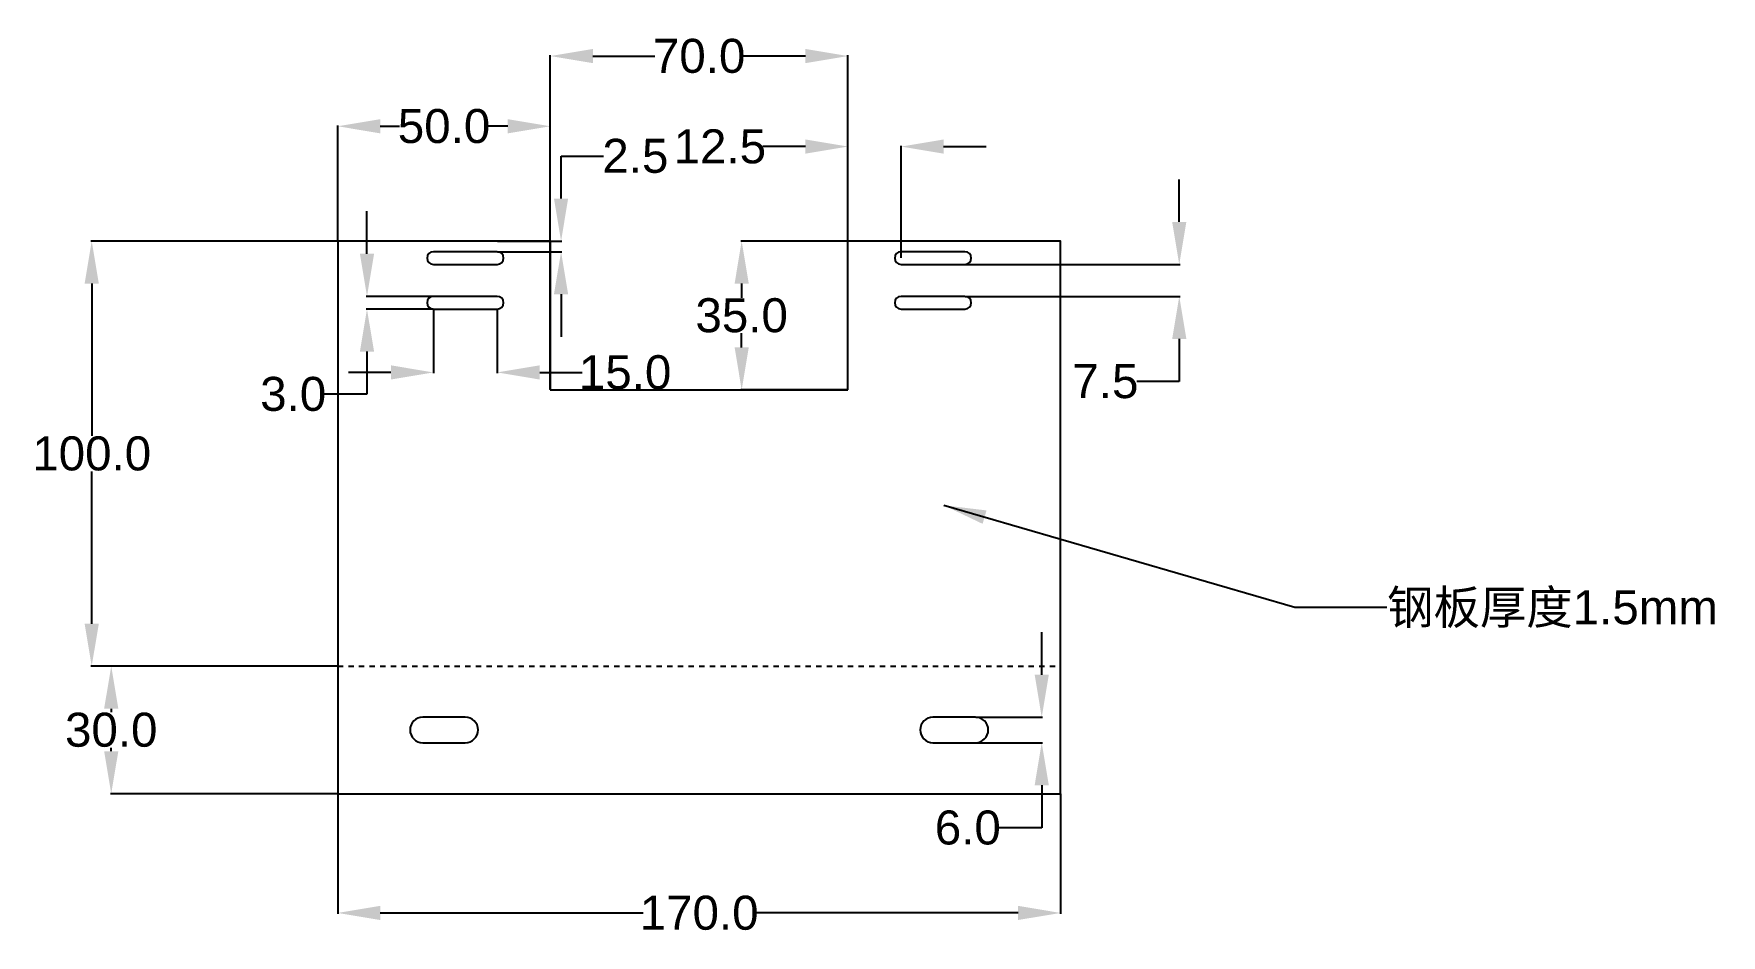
# Model space of a CAD drawing. Header units: millimetres. Extents: x -71 to 325, y -33 to 179.
import ezdxf

# ---------------------------------------------------------------- set-up
doc = ezdxf.new("R2010")
doc.units = ezdxf.units.MM
doc.linetypes.add('JIS_02_1.2', pattern=[2.5, 1.25, -1.25])
doc.styles.get("Standard").update_dxf_attribs({"font": 'arial.ttf'})
doc.dimstyles.get("Standard").update_dxf_attribs({"dimtxt": 8, "dimasz": 10, "dimexe": 0.18, "dimexo": 0.0625, "dimgap": 0.09, "dimtad": 0, "dimtih": 1, "dimtoh": 1, "dimdec": 1, "dimzin": 0, "dimdsep": 46, "dimtxsty": 'Standard', "dimcen": 0.09, "dimclrd": 3, "dimclre": 3, "dimclrt": 3, "dimadec": 0, "dimazin": 0, "dimtfac": 1, "dimtdec": 1, "dimtofl": 0, "dimtmove": 0, "dimatfit": 3, "dimfxl": 1, "dimtolj": 1, "dimtzin": 0, "dimarcsym": 0})

# ---------------------------------------------------------------- blocks, each defined once
blk = doc.blocks.new('*D4')
at = {"color": 3, "lineweight": -2, "transparency": 16777216}
for p, q in [((0, -0.06), (0, -28.23)), ((170, -0.06), (170, -28.23)), ((10, -28.05), (71.8, -28.05)), ((160, -28.05), (98.2, -28.05))]:
    blk.add_line(p, q, dxfattribs=at)
at = {"color": 3, "transparency": 16777216}
for points in [[(10, -26.38), (10, -29.71), (0, -28.05)], [(160, -26.38), (160, -29.71), (170, -28.05)]]:
    blk.add_solid(points, dxfattribs=at)
at = {"layer": 'Defpoints', "color": 0, "transparency": 16777216}
for p in [(0, 0), (170, 0), (170, -28.05)]:
    blk.add_point(p, dxfattribs=at)
at = {"color": 3, "transparency": 16777216, "insert": (85, -28.05), "char_height": 8, "attachment_point": 5}
blk.add_mtext('\\A1;170.0', dxfattribs=at)
blk = doc.blocks.new('*D5')
at = {"color": 3, "lineweight": -2, "transparency": 16777216}
for p, q in [((-0.06, 30), (-53.45, 30)), ((-53.27, 20), (-53.27, 19.18)), ((-53.27, 10), (-53.27, 10.82)), ((-0.06, 0), (-53.45, 0))]:
    blk.add_line(p, q, dxfattribs=at)
at = {"color": 3, "transparency": 16777216}
for points in [[(-54.94, 20), (-51.6, 20), (-53.27, 30)], [(-54.94, 10), (-51.6, 10), (-53.27, 0)]]:
    blk.add_solid(points, dxfattribs=at)
at = {"layer": 'Defpoints', "color": 0, "transparency": 16777216}
for p in [(0, 30), (-53.27, 0), (0, 0)]:
    blk.add_point(p, dxfattribs=at)
at = {"color": 3, "transparency": 16777216, "insert": (-53.27, 15), "char_height": 8, "attachment_point": 5}
blk.add_mtext('\\A1;30.0', dxfattribs=at)
blk = doc.blocks.new('*D6')
at = {"color": 3, "lineweight": -2, "transparency": 16777216}
for p, q in [((-0.06, 130), (-58.04, 130)), ((-57.86, 120), (-57.86, 84.17)), ((-57.86, 40), (-57.86, 75.83)), ((-0.06, 30), (-58.04, 30))]:
    blk.add_line(p, q, dxfattribs=at)
at = {"color": 3, "transparency": 16777216}
for points in [[(-59.53, 120), (-56.19, 120), (-57.86, 130)], [(-59.53, 40), (-56.19, 40), (-57.86, 30)]]:
    blk.add_solid(points, dxfattribs=at)
at = {"layer": 'Defpoints', "color": 0, "transparency": 16777216}
for p in [(-57.86, 130), (0, 130), (0, 30)]:
    blk.add_point(p, dxfattribs=at)
at = {"color": 3, "transparency": 16777216, "insert": (-57.86, 80), "char_height": 8, "attachment_point": 5}
blk.add_mtext('\\A1;100.0', dxfattribs=at)
blk = doc.blocks.new('*D7')
at = {"color": 3, "lineweight": -2, "transparency": 16777216}
for p, q in [((0, 130.06), (0, 157.19)), ((10, 157.01), (14.53, 157.01)), ((40, 157.01), (35.47, 157.01)), ((50, 130.06), (50, 157.19))]:
    blk.add_line(p, q, dxfattribs=at)
at = {"color": 3, "transparency": 16777216}
for points in [[(10, 158.67), (10, 155.34), (0, 157.01)], [(40, 158.67), (40, 155.34), (50, 157.01)]]:
    blk.add_solid(points, dxfattribs=at)
at = {"layer": 'Defpoints', "color": 0, "transparency": 16777216}
for p in [(50, 157.01), (0, 130), (50, 130)]:
    blk.add_point(p, dxfattribs=at)
at = {"color": 3, "transparency": 16777216, "insert": (25, 157.01), "char_height": 8, "attachment_point": 5}
blk.add_mtext('\\A1;50.0', dxfattribs=at)
blk = doc.blocks.new('*D8')
at = {"color": 3, "lineweight": -2, "transparency": 16777216}
for p, q in [((50, 95.06), (50, 173.7)), ((60, 173.52), (74.57, 173.52)), ((110, 173.52), (95.43, 173.52)), ((120, 95.06), (120, 173.7))]:
    blk.add_line(p, q, dxfattribs=at)
at = {"color": 3, "transparency": 16777216}
for points in [[(60, 175.19), (60, 171.86), (50, 173.52)], [(110, 175.19), (110, 171.86), (120, 173.52)]]:
    blk.add_solid(points, dxfattribs=at)
at = {"layer": 'Defpoints', "color": 0, "transparency": 16777216}
for p in [(120, 173.52), (50, 95), (120, 95)]:
    blk.add_point(p, dxfattribs=at)
at = {"color": 3, "transparency": 16777216, "insert": (85, 173.52), "char_height": 8, "attachment_point": 5}
blk.add_mtext('\\A1;70.0', dxfattribs=at)
blk = doc.blocks.new('*D14')
at = {"color": 3, "lineweight": -2, "transparency": 16777216}
for p, q in [((110, 152.23), (100, 152.23)), ((120, 126.06), (120, 152.41)), ((132.5, 126.06), (132.5, 152.41)), ((142.5, 152.23), (152.5, 152.23))]:
    blk.add_line(p, q, dxfattribs=at)
at = {"color": 3, "transparency": 16777216}
for points in [[(110, 153.9), (110, 150.56), (120, 152.23)], [(142.5, 153.9), (142.5, 150.56), (132.5, 152.23)]]:
    blk.add_solid(points, dxfattribs=at)
at = {"layer": 'Defpoints', "color": 0, "transparency": 16777216}
for p in [(120, 152.23), (120, 126), (132.5, 126)]:
    blk.add_point(p, dxfattribs=at)
at = {"color": 3, "transparency": 16777216, "insert": (89.87, 152.23), "char_height": 8, "attachment_point": 5}
blk.add_mtext('\\A1;12.5', dxfattribs=at)
blk = doc.blocks.new('*D16')
at = {"color": 3, "lineweight": -2, "transparency": 16777216}
for p, q in [((165.57, 28), (165.57, 38)), ((150.06, 18), (165.75, 18)), ((150.06, 12), (165.75, 12)), ((165.57, 2), (165.57, -8)), ((165.57, -8), (155.57, -8))]:
    blk.add_line(p, q, dxfattribs=at)
at = {"color": 3, "transparency": 16777216}
for points in [[(163.91, 28), (167.24, 28), (165.57, 18)], [(163.91, 2), (167.24, 2), (165.57, 12)]]:
    blk.add_solid(points, dxfattribs=at)
at = {"layer": 'Defpoints', "color": 0, "transparency": 16777216}
for p in [(150, 18), (150, 12), (165.57, 12)]:
    blk.add_point(p, dxfattribs=at)
at = {"color": 3, "transparency": 16777216, "insert": (148.19, -8), "char_height": 8, "attachment_point": 5}
blk.add_mtext('\\A1;6.0', dxfattribs=at)
blk = doc.blocks.new('*D18')
at = {"color": 3, "lineweight": -2, "transparency": 16777216}
for p, q in [((197.92, 134.5), (197.92, 144.5)), ((147.56, 124.5), (198.1, 124.5)), ((147.56, 117), (198.1, 117)), ((197.92, 107), (197.92, 97)), ((197.92, 97), (187.92, 97))]:
    blk.add_line(p, q, dxfattribs=at)
at = {"color": 3, "transparency": 16777216}
for points in [[(196.25, 134.5), (199.59, 134.5), (197.92, 124.5)], [(196.25, 107), (199.59, 107), (197.92, 117)]]:
    blk.add_solid(points, dxfattribs=at)
at = {"layer": 'Defpoints', "color": 0, "transparency": 16777216}
for p in [(147.5, 124.5), (147.5, 117), (197.92, 117)]:
    blk.add_point(p, dxfattribs=at)
at = {"color": 3, "transparency": 16777216, "insert": (180.55, 97), "char_height": 8, "attachment_point": 5}
blk.add_mtext('\\A1;7.5', dxfattribs=at)
blk = doc.blocks.new('*D19')
at = {"color": 3, "lineweight": -2, "transparency": 16777216}
for p, q in [((22.5, 113.94), (22.5, 98.92)), ((37.5, 113.94), (37.5, 98.92)), ((12.5, 99.1), (2.5, 99.1)), ((47.5, 99.1), (57.5, 99.1))]:
    blk.add_line(p, q, dxfattribs=at)
at = {"color": 3, "transparency": 16777216}
for points in [[(12.5, 100.77), (12.5, 97.43), (22.5, 99.1)], [(47.5, 100.77), (47.5, 97.43), (37.5, 99.1)]]:
    blk.add_solid(points, dxfattribs=at)
at = {"layer": 'Defpoints', "color": 0, "transparency": 16777216}
for p in [(22.5, 114), (37.5, 114), (37.5, 99.1)]:
    blk.add_point(p, dxfattribs=at)
at = {"color": 3, "transparency": 16777216, "insert": (67.59, 99.1), "char_height": 8, "attachment_point": 5}
blk.add_mtext('\\A1;15.0', dxfattribs=at)
blk = doc.blocks.new('*D20')
at = {"color": 3, "lineweight": -2, "transparency": 16777216}
for p, q in [((52.53, 140), (52.53, 150)), ((52.53, 150), (62.53, 150)), ((37.56, 130), (52.71, 130)), ((37.56, 127.5), (52.71, 127.5)), ((52.53, 117.5), (52.53, 107.5))]:
    blk.add_line(p, q, dxfattribs=at)
at = {"color": 3, "transparency": 16777216}
for points in [[(50.86, 140), (54.19, 140), (52.53, 130)], [(50.86, 117.5), (54.19, 117.5), (52.53, 127.5)]]:
    blk.add_solid(points, dxfattribs=at)
at = {"layer": 'Defpoints', "color": 0, "transparency": 16777216}
for p in [(37.5, 130), (37.5, 127.5), (52.53, 130)]:
    blk.add_point(p, dxfattribs=at)
at = {"color": 3, "transparency": 16777216, "insert": (70, 150), "char_height": 8, "attachment_point": 5}
blk.add_mtext('\\A1;2.5', dxfattribs=at)
blk = doc.blocks.new('*D21')
at = {"color": 3, "lineweight": -2, "transparency": 16777216}
for p, q in [((119.94, 130), (94.82, 130)), ((95, 120), (95, 116.68)), ((95, 105), (95, 108.32)), ((119.94, 95), (94.82, 95))]:
    blk.add_line(p, q, dxfattribs=at)
at = {"color": 3, "transparency": 16777216}
for points in [[(93.34, 120), (96.67, 120), (95, 130)], [(93.34, 105), (96.67, 105), (95, 95)]]:
    blk.add_solid(points, dxfattribs=at)
at = {"layer": 'Defpoints', "color": 0, "transparency": 16777216}
for p in [(95, 130), (120, 130), (120, 95)]:
    blk.add_point(p, dxfattribs=at)
at = {"color": 3, "transparency": 16777216, "insert": (95, 112.5), "char_height": 8, "attachment_point": 5}
blk.add_mtext('\\A1;35.0', dxfattribs=at)
blk = doc.blocks.new('*D22')
at = {"color": 3, "lineweight": -2, "transparency": 16777216}
for p, q in [((6.88, 127), (6.88, 137)), ((22.44, 117), (6.7, 117)), ((22.44, 114), (6.7, 114)), ((6.88, 104), (6.88, 94)), ((6.88, 94), (-3.12, 94))]:
    blk.add_line(p, q, dxfattribs=at)
at = {"color": 3, "transparency": 16777216}
for points in [[(5.22, 127), (8.55, 127), (6.88, 117)], [(5.22, 104), (8.55, 104), (6.88, 114)]]:
    blk.add_solid(points, dxfattribs=at)
at = {"layer": 'Defpoints', "color": 0, "transparency": 16777216}
for p in [(22.5, 117), (6.88, 114), (22.5, 114)]:
    blk.add_point(p, dxfattribs=at)
at = {"color": 3, "transparency": 16777216, "insert": (-10.47, 94), "char_height": 8, "attachment_point": 5}
blk.add_mtext('\\A1;3.0', dxfattribs=at)

msp = doc.modelspace()

# ---------------------------------------------------------------- linework, layer by layer
for p, q in [((50, 130), (50, 95)), ((120, 95), (120, 130)), ((50, 95), (120, 95))]:
    msp.add_line(p, q)
at = {"color": 5, "linetype": 'JIS_02_1.2'}
msp.add_line((0, 30), (170, 30), dxfattribs=at)
for points in [[(50, 130), (0, 130), (0, 0), (170, 0), (170, 130), (120, 130)], [(37.5, 127.5), (22.5, 127.5)], [(147.5, 127.5), (132.5, 127.5)], [(22.5, 124.5), (37.5, 124.5)], [(132.5, 124.5), (147.56, 124.5)], [(37.5, 117), (22.5, 117)], [(147.5, 117), (132.5, 117)], [(22.5, 114), (37.5, 114)], [(132.5, 114), (147.56, 114)], [(30, 18), (20, 18)], [(150, 18), (140, 18)], [(20, 12), (30, 12)], [(140, 12), (150, 12)]]:
    msp.add_lwpolyline(points)
for centre, radius, start, end in [((22.5, 126), 1.5, 90, 270), ((37.5, 126), 1.5, 270, 90), ((132.5, 126), 1.5, 90, 270), ((147.5, 126), 1.5, 270, 90), ((22.5, 115.5), 1.5, 90, 270), ((37.5, 115.5), 1.5, 270, 90), ((132.5, 115.5), 1.5, 90, 270), ((147.5, 115.5), 1.5, 270, 90), ((20, 15), 3, 90, 270), ((30, 15), 3, 270, 90), ((140, 15), 3, 90, 270), ((150, 15), 3, 270, 90)]:
    msp.add_arc(centre, radius, start, end)

# ---------------------------------------------------------------- texts
at = {"color": 3, "insert": (246.8, 47.87), "char_height": 8, "width": 81.2266, "attachment_point": 1}
msp.add_mtext('{\\fSimSun|b0|i0|c134|p2;钢板厚度}1.5mm', dxfattribs=at)

# ---------------------------------------------------------------- dimensions: what is measured, and where the dimension line sits
for base, p1, p2, picture, middle in [((120, 173.52), (50, 95), (120, 95), '*D8', (85, 173.52)), ((50, 157.01), (0, 130), (50, 130), '*D7', (25, 157.01)), ((120, 152.23), (132.5, 126), (120, 126), '*D14', (89.87, 152.23)), ((37.5, 99.1), (22.5, 114), (37.5, 114), '*D19', (67.59, 99.1)), ((170, -28.05), (0, 0), (170, 0), '*D4', (85, -28.05))]:
    dim = msp.add_linear_dim(base=base, p1=p1, p2=p2, dimstyle='Standard')
    dim.commit()
    dim.dimension.update_dxf_attribs({"geometry": picture, "text_midpoint": middle})
for base, p1, p2, picture, middle in [((52.53, 130), (37.5, 127.5), (37.5, 130), '*D20', (70, 150)), ((197.92, 117), (147.5, 124.5), (147.5, 117), '*D18', (180.55, 97)), ((6.88, 114), (22.5, 117), (22.5, 114), '*D22', (-10.47, 94)), ((-57.86, 130), (0, 30), (0, 130), '*D6', (-57.86, 80)), ((95, 130), (120, 95), (120, 130), '*D21', (95, 112.5)), ((165.57, 12), (150, 18), (150, 12), '*D16', (148.19, -8)), ((-53.27, 0), (0, 30), (0, 0), '*D5', (-53.27, 15))]:
    dim = msp.add_linear_dim(base=base, p1=p1, p2=p2, angle=90, dimstyle='Standard')
    dim.commit()
    dim.dimension.update_dxf_attribs({"geometry": picture, "text_midpoint": middle})

# ---------------------------------------------------------------- leaders
at = {"annotation_type": 0, "has_hookline": 1, "hookline_direction": 0, "text_width": 78.59}
msp.add_leader([(142.52, 67.85), (225.11, 43.87), (246.71, 43.87)], dimstyle='Standard', override={"dimgap": 0.09, "dimtad": 0}, dxfattribs=at)

doc.saveas('drawing.dxf')
